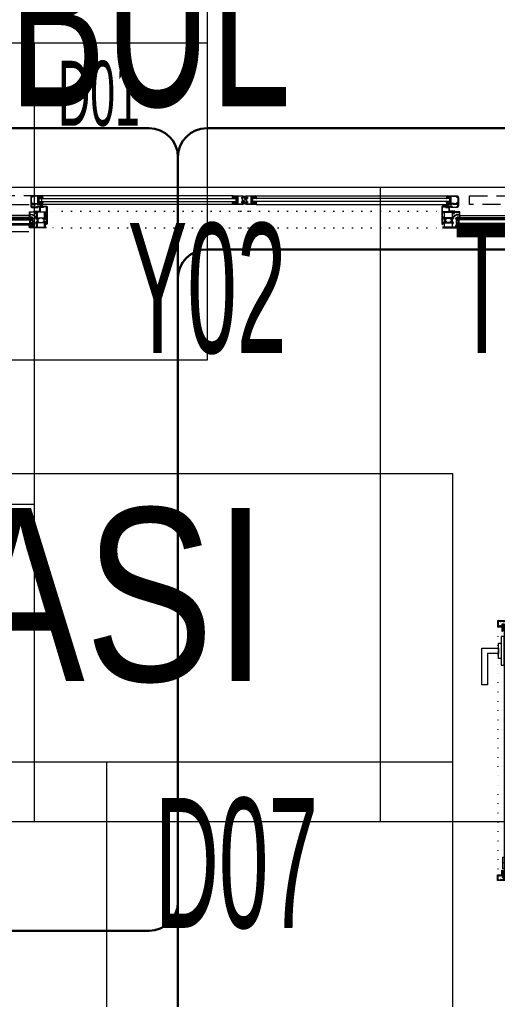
# Model space of a CAD drawing. Extents: x -9059 to 11889, y -1514 to 6575.
# Drawn here: x 2306.3 to 2472.1, y 2947.4 to 3286.9 of the extents above; entities that cross this region are included whole.
import ezdxf
from ezdxf.enums import TextEntityAlignment as Align
from ezdxf.xclip import XClip

# ---------------------------------------------------------------- set-up
doc = ezdxf.new("R2010")
doc.units = 0
doc.header["$LTSCALE"] = 25
doc.header["$MEASUREMENT"] = 0
doc.header["$XCLIPFRAME"] = 0
for name, pattern in [('DASHDOT', [1, 0.5, -0.25, 0, -0.25]), ('DOT2', [0.125, 0, -0.125]), ('HIDDEN', [0.375, 0.25, -0.125])]:
    doc.linetypes.add(name, pattern=pattern)
doc.layers.get('0').update_dxf_attribs({"color": 9, "lineweight": 9})
for name, color, linetype, lineweight in [('06C', 9, 'Continuous', 9), ('06D', 9, 'Continuous', 9), ('07K', 8, 'Continuous', 9), ('10', 9, 'Continuous', 9), ('15', 9, 'Continuous', 9), ('20', 9, 'DOT2', 9), ('21_mahal200', 9, 'Continuous', 9), ('21_mahal200 @ 10 (1)', 9, 'Continuous', 9), ('21_mahal200 @ 10 (2)', 9, 'Continuous', 9), ('21_mahal200 @ 20', 9, 'Continuous', 9), ('40A', 9, 'Continuous', 9), ('DATA TAVAN', 160, 'Continuous', 30)]:
    doc.layers.add(name, color=color, linetype=linetype, lineweight=lineweight)
doc.styles.add('Arial', font='arial.ttf', dxfattribs={"height": 2.5})
doc.styles.add('MuuM_TEXT-STANDART', font='ARIALN.TTF')

# ---------------------------------------------------------------- blocks, each defined once
blk = doc.blocks.new('HHIMA10-DERECHA$0$JUHI08')
blk.add_lwpolyline([(27, 9.7, -0.414214), (26.8, 9.5), (26, 9.5), (26, 8.5), (27, 8.5), (26, 6), (26, 0), (23.5, -2.5), (22, -2.5), (21.5, -3), (21, -2.5), (20.5, -2.5), (20, -3), (19.5, -2.5), (19, -2.5), (18.5, -3), (18, -2.5), (17.5, -2.5), (17, -3), (16.5, -2.5), (14.3, -2.5, -0.377964), (11.7, -2.5), (7.5, -2.5), (7, -3), (6.5, -2.5), (2.5, -2.5), (0, 0), (0, 6), (-1, 8.5), (0, 8.5), (0, 9.5), (-0.8, 9.5, -0.414214), (-1, 9.7), (-1, 9.9, -0.339454), (0.1, 11.4), (7.1, 13.5, -1), (7.5, 12.1), (7.1, 12, 0.330788), (5, 9.2), (5, 7.5), (6.9, 5.6, -1), (6.2, 5), (5, 6.2), (5, 3.5), (6.9, 1.6, -1), (6.2, 1), (5, 2.2), (5, -1), (11.7, -1, 0.377964), (14.3, -1), (21, -1), (21, 2.2), (19.8, 1, -1), (19.1, 1.6), (21, 3.5), (21, 6.2), (19.8, 5, -1), (19.1, 5.6), (21, 7.5), (21, 9.2, 0.330788), (18.9, 12), (18.5, 12.1, -1), (18.9, 13.5), (25.9, 11.4, -0.339454), (27, 9.9)], format="xyb", close=True)
for points in [[(3.5, 8), (3.5, 11), (1.5, 10.5), (1.5, 8)], [(3.5, 3.8), (3.5, 6.8), (1.5, 6.8), (1.5, 3.8)], [(2.5, -0.5), (3.5, -0.5), (3.5, 2.5), (1.5, 2.5), (1.5, 0.5)], [(22.5, 11), (22.5, 8), (24.5, 8), (24.5, 10.5)], [(22.5, 6.8), (22.5, 3.8), (24.5, 3.8), (24.5, 6.8)], [(24.5, 0.5), (23.5, -0.5), (22.5, -0.5), (22.5, 2.5), (24.5, 2.5)]]:
    blk.add_lwpolyline(points, close=True)
blk = doc.blocks.new('AST55M13', base_point=(-120.6, -64.2))
at = {"linetype": 'Continuous'}
for points in [[(-120.6, -63.9), (-120.6, -24.599998), (-120.6, 14.700005, -0.414209), (-120.3, 15), (-115.899996, 15, -0.41421), (-115.6, 14.7), (-115.6, 12.699992, -0.41421), (-116.3, 12, -0.414214), (-116.6, 12.3), (-116.6, 13.1, 0.414214), (-117.1, 13.6), (-118.5, 13.6, 0.414214), (-119, 13.1), (-119, 6.399992, 0.414209), (-118.5, 5.9), (-117.099986, 5.9, 0.414205), (-116.6, 6.4), (-116.6, 7.20001, -0.414204), (-116.3, 7.5, -0.414214), (-115.6, 6.8), (-115.6, 3.7, -0.414214), (-116.1, 3.2), (-116.3, 3.2, -0.414214), (-116.6, 3.5), (-116.6, 4.2, 0.414214), (-116.9, 4.5), (-119, 4.5), (-119, -8.961104, 0.425432), (-117.96186, -9.960376), (-105.788552, -9.511013, 0.403077), (-105.5, -9.211232), (-105.5, -8, -0.414214), (-104.3, -6.8), (-103.392821, -6.8, -0.372826), (-102.403076, -7.657148, -0.456845), (-102.7, -8), (-104, -8, 0.414214), (-104.3, -8.3), (-104.3, -9.700012, 0.414202), (-104, -10), (-100.946604, -10), (-98.338437, -9.302068, -0.70008), (-97.584089, -10.379782), (-97.709916, -10.559482), (-99.43897, -12.27067, -0.607471), (-100.039661, -12.112259, 0.283637), (-100.258255, -11.885421), (-102.095283, -11.393179, 1.229391), (-102.4, -11.895399), (-102.4, -16.105016, 0.585524), (-101.943697, -16.361081), (-100.001669, -15.175658, -0.713652), (-99.56466, -15.537556), (-100.36784, -17.668029, -0.16709), (-100.492251, -17.818266), (-102.4, -18.982765), (-102.4, -30.217235), (-100.492251, -31.381734, -0.16709), (-100.36784, -31.531971), (-99.564658, -33.662449, -0.713657), (-100.001677, -34.024337), (-101.943707, -32.838913, 0.585511), (-102.4, -33.094985), (-102.4, -37.304601, 1.229391), (-102.095283, -37.806821), (-100.258255, -37.314579, 0.283637), (-100.039661, -37.087741, -0.607471), (-99.43897, -36.92933), (-97.709916, -38.640518), (-97.584089, -38.820218, -0.700084), (-98.338445, -39.89793), (-100.946604, -39.2), (-104.000005, -39.2, 0.414209), (-104.3, -39.5), (-104.3, -40.900004, 0.41421), (-104, -41.2), (-102.699997, -41.2, -0.456841), (-102.403076, -41.542851, -0.372826), (-103.39282, -42.4), (-104.3, -42.4, -0.414214), (-105.5, -41.2), (-105.5, -39.988768, 0.403083), (-105.788558, -39.688986), (-117.96186, -39.239624, 0.425432), (-119, -40.238896), (-119, -53.7), (-116.9, -53.7, 0.414214), (-116.6, -53.4), (-116.6, -52.69999, -0.414204), (-116.3, -52.4), (-116.09999, -52.4, -0.414208), (-115.6, -52.9), (-115.6, -56.000007, -0.414213), (-116.300007, -56.7, -0.414207), (-116.6, -56.4), (-116.6, -55.599986, 0.414205), (-117.1, -55.1), (-118.500008, -55.1, 0.414209), (-119, -55.6), (-119, -62.3, 0.414214), (-118.5, -62.8), (-117.1, -62.8, 0.414214), (-116.6, -62.3), (-116.6, -61.499993, -0.414207), (-116.3, -61.2, -0.414214), (-115.6, -61.9), (-115.6, -63.900008, -0.414206), (-115.9, -64.2), (-120.300006, -64.2, -0.414208), (-120.6, -63.9)], [(-99.249717, -12.903653), (-90.785616, -12.903653, 0.131652), (-90.285616, -12.769679), (-88.422218, -11.693846, -0.131652), (-88.272218, -11.653653), (-88.017666, -11.653653, -0.414214), (-87.717666, -11.953653), (-87.717666, -15.553653, -0.414214), (-88.017666, -15.853653), (-88.272218, -15.853653, -0.131646), (-88.422211, -15.813465), (-90.285616, -14.737628, 0.131652), (-90.785616, -14.603653), (-99.249717, -14.603653, 0.131652), (-99.749717, -14.737628), (-101.613115, -15.813461, -0.131646), (-101.763107, -15.853653), (-102.017666, -15.853653, -0.414205), (-102.317666, -15.553662), (-102.317666, -11.953653, -0.414205), (-102.017675, -11.653653), (-101.763115, -11.653653, -0.131652), (-101.613115, -11.693846), (-99.749717, -12.769679, 0.131652), (-99.249717, -12.903653)], [(-99.249717, -36.296347), (-90.785616, -36.296347, -0.131652), (-90.285616, -36.430321), (-88.422218, -37.506154, 0.131643), (-88.272229, -37.546347), (-88.017666, -37.546347, 0.414214), (-87.717666, -37.246347), (-87.717666, -33.646347, 0.414214), (-88.017666, -33.346347), (-88.272218, -33.346347, 0.131652), (-88.422218, -33.386539), (-90.285616, -34.462372, -0.131652), (-90.785616, -34.596347), (-99.249717, -34.596347, -0.131652), (-99.749717, -34.462372), (-101.613115, -33.386539, 0.131652), (-101.763115, -33.346347), (-102.017666, -33.346347, 0.414205), (-102.317666, -33.646338), (-102.317666, -37.246347, 0.414205), (-102.017675, -37.546347), (-101.763115, -37.546347, 0.131649), (-101.613118, -37.506156), (-99.749717, -36.430321, -0.131652), (-99.249717, -36.296347)], [(-85.3, -10), (-81.1, -10), (-76.9, -10), (-76.6, -10.3), (-76.3, -10), (-67.9, -10, 0.414205), (-67.6, -9.700009), (-67.6, -8.491608, -0.365977), (-67.35, -8.195804, 0.365977), (-67.1, -7.9), (-67.1, -6.8, 0.414195), (-67.399981, -6.5), (-68.3, -6.5, 0.36597), (-68.595803, -6.749993, -0.366034), (-68.89166, -7), (-69.3, -7, -0.414202), (-69.6, -6.700012), (-69.6, -6.5, -0.414214), (-68.1, -5), (-65.9, -5, -0.414207), (-65.6, -5.299994), (-65.6, -43.9, -0.414201), (-65.899987, -44.2), (-68.1, -44.2, -0.414214), (-69.6, -42.7), (-69.6, -42.5, -0.414207), (-69.300007, -42.2), (-68.891668, -42.2, -0.366034), (-68.595804, -42.45, 0.365977), (-68.3, -42.7), (-67.4, -42.7, 0.414206), (-67.1, -42.400008), (-67.1, -41.3, 0.365977), (-67.35, -41.004196, -0.365977), (-67.6, -40.708392), (-67.6, -39.5, 0.4142), (-67.899986, -39.2), (-76.3, -39.2), (-76.6, -38.9), (-76.9, -39.2), (-85.3, -39.2, 0.4142), (-85.6, -39.499986), (-85.6, -40.708392, -0.365977), (-85.85, -41.004196, 0.365977), (-86.1, -41.3), (-86.1, -42.4, 0.414199), (-85.800015, -42.7), (-84.9, -42.7, 0.365977), (-84.604196, -42.45, -0.366034), (-84.308332, -42.2), (-83.9, -42.2, -0.414214), (-83.6, -42.5), (-83.6, -42.7, -0.414214), (-85.1, -44.2), (-86.8, -44.2, -0.414214), (-87.6, -43.4), (-87.6, -42.7, 0.414205), (-87.899991, -42.4), (-88.10718, -42.4, -0.372825), (-89.096923, -41.542857, -0.45685), (-88.8, -41.2), (-87.9, -41.2, 0.414198), (-87.6, -40.900016), (-87.6, -39.5, 0.414214), (-87.9, -39.2), (-89.053396, -39.2), (-91.661555, -39.89793, -0.700084), (-92.415911, -38.820218), (-92.290084, -38.640518), (-90.56103, -36.92933, -0.607471), (-89.960339, -37.087741, 0.283637), (-89.741745, -37.314579), (-87.904717, -37.806821, 1.229391), (-87.6, -37.304601), (-87.6, -33.094984, 0.585516), (-88.056297, -32.838916), (-89.998323, -34.024337, -0.713656), (-90.435343, -33.66245), (-89.63216, -31.531971, -0.241095), (-89.507749, -31.381734), (-87.6, -30.217235), (-87.6, -18.982765), (-89.507749, -17.818266, -0.167084), (-89.632158, -17.668036), (-90.43534, -15.537556, -0.713656), (-89.998329, -15.17566), (-88.056303, -16.361081, 0.585518), (-87.6, -16.105021), (-87.6, -11.895399, 1.229391), (-87.904717, -11.393179), (-89.741745, -11.885421, 0.283637), (-89.960339, -12.112259, -0.607471), (-90.56103, -12.27067), (-92.290084, -10.559482), (-92.415911, -10.379782, -0.700084), (-91.661555, -9.30207), (-89.053396, -10), (-87.9, -10, 0.414206), (-87.6, -9.700008), (-87.6, -8.3, 0.414206), (-87.899992, -8), (-88.8, -8, -0.456844), (-89.096924, -7.657149, -0.372825), (-88.107186, -6.8), (-87.9, -6.8, 0.414214), (-87.6, -6.5), (-87.6, -5.800024, -0.414222), (-86.8, -5), (-85.1, -5, -0.414214), (-83.6, -6.5), (-83.6, -6.7, -0.414201), (-83.899987, -7), (-84.308332, -7, -0.366034), (-84.604196, -6.75, 0.365977), (-84.9, -6.5), (-85.8, -6.5, 0.414199), (-86.1, -6.799985), (-86.1, -7.9, 0.365977), (-85.85, -8.195804, -0.365977), (-85.6, -8.491608), (-85.6, -9.7, 0.414214), (-85.3, -10)]]:
    blk.add_lwpolyline(points, format="xyb", close=True, dxfattribs=at)
for points in [[(-119, -24.6), (-119, -37.6), (-104.1, -37.6), (-104.1, -11.6), (-119, -11.6), (-119, -24.6)], [(-76.55, -11.6), (-85.9, -11.6), (-85.9, -37.6), (-67.2, -37.6), (-67.2, -11.6), (-76.55, -11.6)]]:
    blk.add_lwpolyline(points, close=True, dxfattribs=at)
blk = doc.blocks.new('AS25G13', base_point=(534.475891, 569.218076))
at = {"linetype": 'Continuous'}
blk.add_lwpolyline([(554.475892, 593.818076), (554.475892, 574.618076, -0.414213), (554.175891, 574.318077), (553.575892, 574.318076, -0.414213), (553.275891, 574.618077), (553.275892, 574.818076), (550.275892, 574.818076), (550.275892, 572.118076), (550.625892, 571.916004, -0.414213), (550.735699, 571.506195), (549.749855, 569.798664, -0.767327), (549.075893, 569.979252), (549.075892, 575.018076, -0.414213), (550.075891, 576.018077), (552.775892, 576.018076, 0.414213), (553.275892, 576.518077), (553.275892, 592.418076, 0.414213), (552.775892, 592.918077), (546.871944, 592.918076, 0.414213), (545.871944, 591.918078), (545.871944, 584.702506, -0.236642), (544.585327, 582.137556, 0.18958), (541.498237, 577.158525, -0.197358), (540.185462, 575.110574), (538.643454, 574.030849, 0.244575), (537.875891, 572.556375), (537.875892, 569.763782, -0.767327), (536.857591, 569.490929), (535.716084, 571.468076, -0.577351), (535.975892, 571.918076), (536.675892, 571.918076), (536.675892, 572.556375, -0.244575), (537.955162, 575.013831), (539.49717, 576.093557, 0.197358), (540.317654, 577.373526, -0.18958), (543.867808, 583.099413, 0.236642), (544.671943, 584.702506), (544.671944, 585.818076, 0.414213), (544.371944, 586.118076), (543.971944, 586.118076, -0.414213), (543.671943, 586.418077), (543.671944, 586.818076, -0.414213), (543.971944, 587.118076), (544.171944, 587.118076, 0.414213), (544.671944, 587.618077), (544.671944, 591.918076, 0.414213), (543.671945, 592.918077), (536.175892, 592.918076, 0.41421), (535.675892, 592.418082), (535.675892, 591.901674, 0.127549), (535.764127, 591.561462, -0.098841), (537.104101, 587.384163, 0.366972), (537.386354, 587.117731, -0.399303), (537.671943, 586.818828), (537.671944, 586.418076, -0.414213), (537.371943, 586.118077), (536.46398, 586.118076, -0.400156), (535.964546, 586.594267, 0.114883), (534.725891, 590.959305, -0.126996), (534.475891, 591.927552), (534.475892, 593.818076, -0.414213), (534.775892, 594.118076), (554.175892, 594.118076, -0.414213), (554.475892, 593.818076)], format="xyb", close=True, dxfattribs=at)
blk = doc.blocks.new('AS01_16_02', base_point=(27.384856, 2.668764))
at = {"color": 0, "linetype": 'Continuous'}
for points in [[(21.277248, -1.392543, -0.892559), (21.744295, -0.515583), (24.521509, -1.857477, 0.502534), (24.860099, -2.298316, 0.502534), (25.184856, -1.847189), (25.184856, 1.7, 0.155072), (24.261958, 3.275501), (20.430427, 5.552607, -0.865076), (21.019614, 6.583639), (28.412964, 3.675712, -0.696768), (28.399147, 3.019187), (27.721583, 2.785098, 0.319818), (27.384856, 2.312508), (27.384856, 0.05, 0.414214), (27.684856, -0.25), (28.08642, -0.25, 0.396012), (28.385833, 0.03125, -0.682513), (29.272546, 0.315748), (30.127622, -0.734156, -0.172553), (30.284856, -1.176202), (30.284856, -3.723798, -0.172553), (30.127622, -4.165844), (29.272546, -5.215748, -0.682513), (28.385833, -4.93125, 0.396012), (28.08642, -4.65), (27.684856, -4.65, 0.414214), (27.384856, -4.95), (27.384856, -10.2, -0.414214), (27.084856, -10.5), (25.297074, -10.5, -0.18412), (24.964264, -10.373145), (21.227908, -7.040675, -0.881574), (21.79023, -6.223317), (24.51762, -8.055238, 1.121155), (25.184856, -8.202566), (25.184856, -4.921445, 0.698065), (24.633969, -4.152563), (21.277248, -1.392543)], [(27.72879, -3.456066, 0.198912), (27.834856, -3.5), (28.734856, -3.5, 0.414214), (28.884856, -3.35), (28.884856, -1.55, 0.414214), (28.734856, -1.4), (27.834856, -1.4, 0.414214), (27.684856, -1.55), (27.684856, -3.35, 0.198912), (27.72879, -3.456066)]]:
    blk.add_lwpolyline(points, format="xyb", close=True, dxfattribs=at)
blk = doc.blocks.new('p-kayar kapı tek kanat')
at = {"linetype": 'Continuous'}
for p, q in [((-418.87, -8.83), (-419.72, -8.83)), ((-419.72, -8.83), (-419.72, -9.97)), ((-419.72, -9.97), (-418.87, -9.97)), ((-418.97, -8.98), (-419.57, -8.98)), ((-419.57, -8.98), (-419.57, -9.82)), ((-419.57, -9.82), (-418.97, -9.82)), ((-418.87, -9.08), (-418.97, -8.98)), ((-418.97, -9.82), (-418.87, -9.72)), ((-418.72, -8.98), (-418.87, -8.83)), ((-418.87, -9.72), (-418.87, -9.08)), ((-418.87, -9.97), (-418.72, -9.82)), ((-418.72, -9.82), (-418.72, -8.98)), ((-271.84, -8.98), (-271.69, -8.83)), ((-271.84, -9.82), (-271.84, -8.98)), ((-271.69, -9.97), (-271.84, -9.82)), ((-271.69, -8.83), (-270.84, -8.83)), ((-271.69, -9.08), (-271.59, -8.98)), ((-271.69, -9.72), (-271.69, -9.08)), ((-271.59, -9.82), (-271.69, -9.72)), ((-270.84, -9.97), (-271.69, -9.97)), ((-271.59, -8.98), (-270.99, -8.98)), ((-270.99, -9.82), (-271.59, -9.82)), ((-270.99, -8.98), (-270.99, -9.82)), ((-270.84, -8.83), (-270.84, -9.97)), ((-420.47, -10.43), (-420.52, -10.47)), ((-420.46, -10.43), (-419.92, -10.92)), ((-420.31, -10.47), (-420.39, -10.55)), ((-420.13, -10.5), (-420.28, -10.64)), ((-419.95, -10.53), (-420.19, -10.75)), ((-420.18, -10.49), (-419.84, -10.8)), ((-419.76, -10.55), (-420.12, -10.88)), ((-420.09, -10.96), (-419.99, -11.05)), ((-419.92, -10.89), (-420.07, -11.02)), ((-419.95, -11.05), (-419.99, -11.05)), ((-419.92, -10.53), (-419.63, -10.8)), ((-419.92, -10.83), (-419.92, -11.03)), ((-419.63, -10.8), (-419.89, -10.8)), ((-419.56, -10.56), (-419.82, -10.8)), ((-419.69, -10.56), (-419.37, -10.84)), ((-419.35, -10.56), (-419.61, -10.8)), ((-419.56, -10.82), (-419.58, -10.81)), ((-419.58, -10.81), (-419.58, -10.81)), ((-419.47, -10.56), (-419.2, -10.81)), ((-419.11, -10.54), (-419.45, -10.84)), ((-419.26, -10.55), (-419.04, -10.76)), ((-418.86, -10.5), (-419.19, -10.8)), ((-419.07, -10.54), (-418.9, -10.69)), ((-418.89, -10.51), (-418.78, -10.61)), ((-418.74, -10.45), (-418.67, -10.51)), ((-418.68, -10.4), (-418.67, -10.4)), ((-271.88, -10.4), (-271.9, -10.4)), ((-271.82, -10.45), (-271.89, -10.51)), ((-271.68, -10.51), (-271.78, -10.61)), ((-271.7, -10.5), (-271.37, -10.8)), ((-271.49, -10.54), (-271.66, -10.69)), ((-271.3, -10.55), (-271.52, -10.76)), ((-271.45, -10.54), (-271.12, -10.84)), ((-271.1, -10.56), (-271.37, -10.81)), ((-271.22, -10.56), (-270.95, -10.8)), ((-270.88, -10.56), (-271.19, -10.84)), ((-271, -10.56), (-270.74, -10.8)), ((-271, -10.82), (-270.98, -10.81)), ((-270.98, -10.81), (-270.98, -10.81)), ((-270.64, -10.53), (-270.93, -10.8)), ((-270.93, -10.8), (-270.67, -10.8)), ((-270.8, -10.55), (-270.44, -10.88)), ((-270.39, -10.49), (-270.72, -10.8)), ((-270.1, -10.43), (-270.64, -10.92)), ((-270.64, -10.83), (-270.64, -11.03)), ((-270.64, -10.89), (-270.5, -11.02)), ((-270.61, -10.53), (-270.37, -10.75)), ((-270.61, -11.05), (-270.57, -11.05)), ((-270.47, -10.96), (-270.58, -11.05)), ((-270.43, -10.5), (-270.28, -10.64)), ((-270.26, -10.47), (-270.17, -10.55)), ((-270.09, -10.43), (-270.04, -10.47))]:
    blk.add_line(p, q, dxfattribs=at)
for p, q in [((-415.8, -14.63), (-415.91, -15.26)), ((-415.91, -15.26), (-415.5, -15.26)), ((-415.5, -15.26), (-415.59, -14.63)), ((-275.07, -15.26), (-274.98, -14.63)), ((-274.65, -15.26), (-275.07, -15.26)), ((-274.76, -14.63), (-274.65, -15.26))]:
    blk.add_line(p, q)
at = {"linetype": 'Continuous', "flags": 128}
for points in [[(-415.5, -14.65), (-415.5, -14.8), (-414.05, -14.8, 0.414214), (-413.75, -14.5), (-413.75, -13.6), (-413.8, -13.55), (-413.75, -13.5), (-413.75, -10.65), (-413.8, -10.6), (-413.75, -10.55), (-413.75, -8.8), (-413.84, -8.48, 0.344151), (-413.93, -8.4), (-413.95, -8.4), (-413.95, -14.5, -0.414214), (-414.05, -14.6), (-415.05, -14.6), (-415.05, -14.4, 0.414214), (-415.15, -14.3), (-416.15, -14.3), (-416.15, -12.8), (-416.35, -12.8), (-416.35, -12.9), (-418.05, -12.9), (-418.05, -12.8), (-418.25, -12.8), (-418.25, -13.1), (-417.8, -13.1), (-417.75, -13.05), (-417.7, -13.1), (-416.35, -13.1), (-416.35, -14.65), (-417.25, -14.65), (-417.25, -14.8), (-415.9, -14.8), (-415.9, -14.65), (-416.15, -14.65), (-416.15, -14.52), (-415.25, -14.52), (-415.25, -14.65)], [(-275.06, -14.65), (-275.06, -14.8), (-276.51, -14.8, -0.414214), (-276.81, -14.5), (-276.81, -13.6), (-276.76, -13.55), (-276.81, -13.5), (-276.81, -10.65), (-276.76, -10.6), (-276.81, -10.55), (-276.81, -8.8), (-276.73, -8.48, -0.344151), (-276.63, -8.4), (-276.61, -8.4), (-276.61, -14.5, 0.414214), (-276.51, -14.6), (-275.51, -14.6), (-275.51, -14.4, -0.414214), (-275.41, -14.3), (-274.41, -14.3), (-274.41, -12.8), (-274.21, -12.8), (-274.21, -12.9), (-272.51, -12.9), (-272.51, -12.8), (-272.31, -12.8), (-272.31, -13.1), (-272.76, -13.1), (-272.81, -13.05), (-272.86, -13.1), (-274.21, -13.1), (-274.21, -14.65), (-273.31, -14.65), (-273.31, -14.8), (-274.66, -14.8), (-274.66, -14.65), (-274.41, -14.65), (-274.41, -14.52), (-275.31, -14.52), (-275.31, -14.65)]]:
    blk.add_lwpolyline(points, format="xyb", close=True, dxfattribs=at)
at = {"ltscale": 1000}
for points in [[(-415.45, -18.2), (-415.45, -18.4), (-418.85, -18.4, -0.414214), (-419.45, -17.8), (-419.45, -16.95), (-419.4, -16.9), (-419.45, -16.85), (-419.45, -15.85), (-419.4, -15.8), (-419.45, -15.75), (-419.45, -14.9, -0.414214), (-418.85, -14.3), (-416.93, -14.3, -1), (-416.93, -14.45), (-418.85, -14.45, 0.085164), (-419, -14.48), (-419, -14.7, -1), (-419.1, -14.7), (-419.1, -14.57, 0.63755), (-419.14, -14.56, 0.221337), (-419.3, -14.9), (-419.3, -15.3, 1), (-419.1, -15.3), (-419.1, -15.25, -1), (-419, -15.25), (-419, -15.3, 0.414214), (-418.9, -15.4), (-417.7, -15.4, -1), (-417.7, -15.5), (-417.8, -15.5, 1), (-417.8, -15.6), (-417.46, -15.6), (-417.43, -15.63), (-417.4, -15.6), (-417.05, -15.6, 1), (-417.05, -15.5), (-417.15, -15.5, -1), (-417.15, -15.4), (-415.45, -15.4), (-415.45, -15.6, -0.414214), (-415.55, -15.7), (-415.65, -15.7), (-415.65, -15.6, 0.414214), (-415.7, -15.55), (-416.15, -15.55), (-416.15, -15.6, -0.414214), (-416.25, -15.7), (-416.35, -15.7), (-416.35, -15.6, 0.414214), (-416.4, -15.55), (-416.8, -15.55, 0.414214), (-416.85, -15.6), (-416.85, -18.2, 0.414214), (-416.8, -18.25), (-416.4, -18.25, 0.414214), (-416.35, -18.2), (-416.35, -18.1), (-416.25, -18.1, -0.414214), (-416.15, -18.2), (-416.15, -18.25), (-415.7, -18.25, 0.414214), (-415.65, -18.2), (-415.65, -18.1), (-415.55, -18.1, -0.414214)], [(-419.18, -18.11, -0.196262), (-419.3, -17.8), (-419.3, -15.65, -0.414214), (-419.2, -15.55), (-419.1, -15.55, -0.414214), (-419, -15.65), (-419, -15.9), (-418.85, -15.9), (-418.85, -15.65, -0.414214), (-418.75, -15.55), (-418.05, -15.55, -0.414214), (-418, -15.6), (-418, -15.7, 0.414214), (-417.95, -15.75), (-417.1, -15.75, -0.414214), (-417, -15.85), (-417, -18.15, -0.414214), (-417.1, -18.25), (-418.75, -18.25, -0.414214), (-418.85, -18.15), (-418.85, -17.9), (-419, -17.9), (-419, -18.04, -0.671875)], [(-347.93, -15.55), (-348.33, -15.55, 0.414214), (-348.38, -15.6), (-348.38, -15.7), (-348.48, -15.7, -0.414214), (-348.58, -15.6), (-348.58, -15.55), (-349.03, -15.55, 0.414214), (-349.08, -15.6), (-349.08, -15.7), (-349.18, -15.7, -0.414214), (-349.28, -15.6), (-349.28, -15.4), (-345.87, -15.4, -0.365977), (-345.28, -15.9), (-345.68, -15.9), (-345.68, -16.18, -0.414214), (-345.73, -16.22), (-345.78, -16.22, -0.414214), (-345.83, -16.18), (-345.83, -16.05), (-346.13, -16.05), (-346.13, -16.35, -0.414214), (-346.18, -16.4), (-346.23, -16.4, -0.414214), (-346.28, -16.35), (-346.28, -16.21), (-346.25, -16.18), (-346.28, -16.15), (-346.28, -16, -0.414214), (-346.18, -15.9), (-345.88, -15.9, 0.414214), (-345.83, -15.85, -0.414214), (-345.73, -15.75), (-345.69, -15.75, 0.760399), (-345.67, -15.66, 0.136106), (-345.87, -15.6), (-347.53, -15.6, 0.414214), (-347.63, -15.7), (-347.63, -18.1, 0.414214), (-347.53, -18.2), (-345.87, -18.2, 0.136106), (-345.67, -18.14, 0.760399), (-345.69, -18.05), (-345.73, -18.05, -0.414214), (-345.83, -17.95, 0.414214), (-345.88, -17.9), (-346.18, -17.9, -0.414214), (-346.28, -17.8), (-346.28, -17.45, -0.414214), (-346.23, -17.4), (-346.18, -17.4, -0.414214), (-346.13, -17.45), (-346.13, -17.75), (-345.83, -17.75), (-345.83, -17.62, -0.414214), (-345.78, -17.58), (-345.73, -17.58, -0.414214), (-345.68, -17.62), (-345.68, -17.9), (-345.28, -17.9, -0.365977), (-345.87, -18.4), (-349.28, -18.4), (-349.28, -18.2, -0.414214), (-349.18, -18.1), (-349.08, -18.1), (-349.08, -18.2, 0.414214), (-349.03, -18.25), (-348.58, -18.25), (-348.58, -18.2, -0.414214), (-348.48, -18.1), (-348.38, -18.1), (-348.38, -18.2, 0.414214), (-348.33, -18.25), (-347.93, -18.25, 0.414214), (-347.88, -18.2), (-347.88, -15.6, 0.414214)], [(-342.63, -18.25), (-342.23, -18.25, 0.414214), (-342.18, -18.2), (-342.18, -18.1), (-342.08, -18.1, -0.414214), (-341.98, -18.2), (-341.98, -18.25), (-341.53, -18.25, 0.414214), (-341.48, -18.2), (-341.48, -18.1), (-341.38, -18.1, -0.414214), (-341.28, -18.2), (-341.28, -18.4), (-344.69, -18.4, -0.365977), (-345.28, -17.9), (-344.88, -17.9), (-344.88, -17.62, -0.414214), (-344.83, -17.58), (-344.78, -17.58, -0.414214), (-344.73, -17.62), (-344.73, -17.75), (-344.43, -17.75), (-344.43, -17.45, -0.414214), (-344.38, -17.4), (-344.33, -17.4, -0.414214), (-344.28, -17.45), (-344.28, -17.6), (-344.31, -17.62), (-344.28, -17.65), (-344.28, -17.8, -0.414214), (-344.38, -17.9), (-344.68, -17.9, 0.414214), (-344.73, -17.95, -0.414214), (-344.83, -18.05), (-344.87, -18.05, 0.760399), (-344.9, -18.14, 0.136106), (-344.69, -18.2), (-343.03, -18.2, 0.414214), (-342.93, -18.1), (-342.93, -15.7, 0.414214), (-343.03, -15.6), (-344.69, -15.6, 0.136106), (-344.9, -15.66, 0.760399), (-344.87, -15.75), (-344.83, -15.75, -0.414214), (-344.73, -15.85, 0.414214), (-344.68, -15.9), (-344.38, -15.9, -0.414214), (-344.28, -16), (-344.28, -16.35, -0.414214), (-344.33, -16.4), (-344.38, -16.4, -0.414214), (-344.43, -16.35), (-344.43, -16.05), (-344.73, -16.05), (-344.73, -16.18, -0.414214), (-344.78, -16.22), (-344.83, -16.22, -0.414214), (-344.88, -16.18), (-344.88, -15.9), (-345.28, -15.9, -0.365977), (-344.69, -15.4), (-341.28, -15.4), (-341.28, -15.6, -0.414214), (-341.38, -15.7), (-341.48, -15.7), (-341.48, -15.6, 0.414214), (-341.53, -15.55), (-341.98, -15.55), (-341.98, -15.6, -0.414214), (-342.08, -15.7), (-342.18, -15.7), (-342.18, -15.6, 0.414214), (-342.23, -15.55), (-342.63, -15.55, 0.414214), (-342.68, -15.6), (-342.68, -18.2, 0.414214)], [(-275.11, -18.2), (-275.11, -18.4), (-271.71, -18.4, 0.414214), (-271.11, -17.8), (-271.11, -16.95), (-271.16, -16.9), (-271.11, -16.85), (-271.11, -15.85), (-271.16, -15.8), (-271.11, -15.75), (-271.11, -14.9, 0.414214), (-271.71, -14.3), (-273.63, -14.3, 1), (-273.63, -14.45), (-271.71, -14.45, -0.085164), (-271.56, -14.48), (-271.56, -14.7, 1), (-271.46, -14.7), (-271.46, -14.57, -0.63755), (-271.42, -14.56, -0.221337), (-271.26, -14.9), (-271.26, -15.3, -1), (-271.46, -15.3), (-271.46, -15.25, 1), (-271.56, -15.25), (-271.56, -15.3, -0.414214), (-271.66, -15.4), (-272.86, -15.4, 1), (-272.86, -15.5), (-272.76, -15.5, -1), (-272.76, -15.6), (-273.1, -15.6), (-273.13, -15.63), (-273.16, -15.6), (-273.51, -15.6, -1), (-273.51, -15.5), (-273.41, -15.5, 1), (-273.41, -15.4), (-275.11, -15.4), (-275.11, -15.6, 0.414214), (-275.01, -15.7), (-274.91, -15.7), (-274.91, -15.6, -0.414214), (-274.86, -15.55), (-274.41, -15.55), (-274.41, -15.6, 0.414214), (-274.31, -15.7), (-274.21, -15.7), (-274.21, -15.6, -0.414214), (-274.16, -15.55), (-273.76, -15.55, -0.414214), (-273.71, -15.6), (-273.71, -18.2, -0.414214), (-273.76, -18.25), (-274.16, -18.25, -0.414214), (-274.21, -18.2), (-274.21, -18.1), (-274.31, -18.1, 0.414214), (-274.41, -18.2), (-274.41, -18.25), (-274.86, -18.25, -0.414214), (-274.91, -18.2), (-274.91, -18.1), (-275.01, -18.1, 0.414214)], [(-271.39, -18.11, 0.196262), (-271.26, -17.8), (-271.26, -15.65, 0.414214), (-271.36, -15.55), (-271.46, -15.55, 0.414214), (-271.56, -15.65), (-271.56, -15.9), (-271.71, -15.9), (-271.71, -15.65, 0.414214), (-271.81, -15.55), (-272.51, -15.55, 0.414214), (-272.56, -15.6), (-272.56, -15.7, -0.414214), (-272.61, -15.75), (-273.46, -15.75, 0.414214), (-273.56, -15.85), (-273.56, -18.15, 0.414214), (-273.46, -18.25), (-271.81, -18.25, 0.414214), (-271.71, -18.15), (-271.71, -17.9), (-271.56, -17.9), (-271.56, -18.04, 0.671875)]]:
    blk.add_lwpolyline(points, format="xyb", close=True, dxfattribs=at)
for points in [[(-416.03, -14.52), (-416.03, -14.63), (-415.38, -14.63), (-415.38, -14.52)], [(-345.12, -16.81), (-345.05, -16.78), (-344.97, -16.75), (-344.92, -16.7), (-344.89, -16.66), (-344.9, -16.61), (-345.35, -16.26), (-345.35, -15.9), (-345.66, -15.9), (-345.66, -16.26), (-345.86, -16.26), (-345.86, -16.08), (-345.88, -16.07), (-345.92, -16.08), (-346.11, -16.27), (-346.11, -17.52), (-345.92, -17.72), (-345.88, -17.73), (-345.86, -17.72), (-345.86, -17.54), (-345.66, -17.54), (-345.66, -17.84), (-345.35, -17.84), (-345.31, -17.62), (-345.31, -17.46), (-345.45, -17.44), (-345.59, -17.38), (-345.66, -17.34), (-345.73, -17.25), (-345.8, -17.15), (-345.81, -17.09), (-345.8, -16.99), (-345.77, -16.94), (-345.72, -16.91), (-345.43, -16.88), (-345.22, -16.84)], [(-345.45, -16.96), (-345.51, -16.99), (-345.59, -17.02), (-345.65, -17.07), (-345.67, -17.11), (-345.67, -17.16), (-345.21, -17.51), (-345.21, -17.87), (-344.9, -17.87), (-344.9, -17.51), (-344.7, -17.51), (-344.7, -17.7), (-344.69, -17.7), (-344.64, -17.7), (-344.45, -17.5), (-344.45, -16.25), (-344.64, -16.05), (-344.69, -16.05), (-344.7, -16.05), (-344.7, -16.23), (-344.9, -16.23), (-344.9, -15.93), (-345.21, -15.93), (-345.25, -16.15), (-345.25, -16.31), (-345.12, -16.34), (-344.97, -16.39), (-344.91, -16.43), (-344.83, -16.52), (-344.76, -16.62), (-344.75, -16.69), (-344.76, -16.79), (-344.79, -16.84), (-344.85, -16.86), (-345.13, -16.89), (-345.34, -16.93)], [(-274.53, -14.52), (-274.53, -14.63), (-275.19, -14.63), (-275.19, -14.52)]]:
    blk.add_lwpolyline(points, close=True)
at = {"linetype": 'Continuous', "extrusion": (0, 0, -1)}
for centre, major_axis, start_param, end_param in [((-420.59, -10.42), (0.03, 0), 3.142043, 4.994373), ((-420.59, -10.42), (0.03, 0), 1.914618, 3.141561), ((-420.87, -11.13), (0.8, 0), -1.226913, -0.20148), ((-419.58, -7.85), (2.97, 0), 1.723745, 1.916715), ((-419.99, -10.96), (0.1, 0), 1.570969, 2.940045), ((-419.49, -7.65), (3.2, 0), 1.395415, 1.740528), ((-419.95, -11.03), (0.03, 0), 0.000001, 1.570795), ((-419.89, -10.83), (0.03, 0), 3.141594, 4.712388), ((-419.63, -10.89), (0.1, 0), -1.570782, -1.053513), ((-419.4, -10.36), (0.529, 0), 1.168071, 1.875789), ((-419.49, -9.84), (1.11, 0), 0.67014, 1.30393), ((-418.98, -10.16), (0.391, 0), 0.785447, 1.446401), ((-418.67, -10.44), (0.0382, 0), 3.770683, 4.441689), ((-418.67, -10.45), (0.05, 0), -1.570571, 0.325162)]:
    blk.add_ellipse(centre, major_axis=major_axis, ratio=0.909091, start_param=start_param, end_param=end_param, dxfattribs=at)
at = {"linetype": 'Continuous'}
for centre, major_axis, start_param, end_param in [((-271.9, -10.45), (-0.05, 0), -1.570571, 0.325162), ((-271.08, -9.84), (-1.11, 0), 0.67014, 1.30393), ((-271.89, -10.44), (-0.0382, 0), 3.770683, 4.441689), ((-271.59, -10.16), (-0.391, 0), 0.785447, 1.446401), ((-271.08, -7.65), (-3.2, 0), 1.395415, 1.740528), ((-271.16, -10.36), (-0.529, 0), 1.168071, 1.875789), ((-270.93, -10.89), (-0.1, 0), -1.570782, -1.053513), ((-270.67, -10.83), (-0.03, 0), 3.141594, 4.712388), ((-270.61, -11.03), (-0.03, 0), 0.000001, 1.570795), ((-270.57, -10.96), (-0.1, 0), 1.570969, 2.940045), ((-270.99, -7.85), (-2.97, 0), 1.723745, 1.916715), ((-269.69, -11.13), (-0.8, 0), -1.226913, -0.20148), ((-269.97, -10.42), (-0.03, 0), 3.142043, 4.994373), ((-269.97, -10.42), (-0.03, 0), 1.914618, 3.141561)]:
    blk.add_ellipse(centre, major_axis=major_axis, ratio=0.909091, start_param=start_param, end_param=end_param, dxfattribs=at)
at = {"layer": '06D'}
for p, q in [((-409.19, -15.4), (-415.45, -15.4)), ((-349.28, -15.4), (-409.19, -15.4)), ((-341.28, -15.4), (-281.38, -15.4)), ((-281.38, -15.4), (-275.11, -15.4)), ((-409.25, -18.4), (-415.45, -18.4)), ((-349.28, -18.4), (-409.25, -18.4)), ((-341.28, -18.4), (-281.31, -18.4)), ((-281.31, -18.4), (-275.11, -18.4))]:
    blk.add_line(p, q, dxfattribs=at)
for points in [[(-740.39, -6), (-420.14, -6)], [(245.39, -6), (-270.42, -6)], [(-420.14, -11.5), (-740.39, -11.5)], [(-270.42, -11.5), (245.39, -11.5)]]:
    blk.add_lwpolyline(points, dxfattribs=at)
at = {"layer": '15'}
for p, q in [((-416.54, -16.39), (-416.54, -17.39)), ((-416.54, -16.39), (-408.91, -16.39)), ((-408.91, -16.39), (-348.17, -16.39)), ((-348.17, -16.39), (-348.17, -17.39)), ((-342.39, -16.39), (-342.39, -17.39)), ((-281.65, -16.39), (-342.39, -16.39)), ((-274.02, -16.39), (-281.65, -16.39)), ((-274.02, -16.39), (-274.02, -17.39)), ((-416.54, -17.39), (-408.63, -17.39)), ((-408.63, -17.39), (-348.17, -17.39)), ((-281.94, -17.39), (-342.39, -17.39)), ((-274.02, -17.39), (-281.94, -17.39))]:
    blk.add_line(p, q, dxfattribs=at)
for points in [[(-741.59, -8.8), (-418.72, -8.8), (-418.72, -8.2), (-741.59, -8.2)], [(-741.59, -10.8), (-741.59, -10), (-418.73, -10), (-418.73, -10.8)], [(246.59, -8.8), (-271.84, -8.8), (-271.84, -8.2), (246.59, -8.2)], [(246.59, -10.8), (246.59, -10), (-271.84, -10), (-271.84, -10.8)]]:
    blk.add_lwpolyline(points, close=True, dxfattribs=at)
for points in [[(-418.72, -8.5), (-741.59, -8.5)], [(-271.84, -8.5), (246.59, -8.5)], [(-418.73, -10.4), (-741.59, -10.4)], [(-271.84, -10.4), (246.59, -10.4)]]:
    blk.add_lwpolyline(points, dxfattribs=at)
at = {"layer": '20'}
for points in [[(-344.01, -7.3), (-414, -7.3)], [(-346.56, -7.3), (-276.57, -7.3)], [(-344.02, -13), (-414, -13)], [(-346.55, -13), (-276.57, -13)]]:
    blk.add_lwpolyline(points, dxfattribs=at)
at = {"layer": '20', "linetype": 'HIDDEN'}
for points in [[(-423.35, -15.4), (-423.35, -18.4), (-565.31, -18.4), (-565.31, -15.4)], [(-275.01, -15.4), (-275.01, -18.4), (-133.05, -18.4), (-133.05, -15.4)]]:
    blk.add_lwpolyline(points, close=True, dxfattribs=at)
at = {"linetype": 'Continuous', "yscale": 0.1, "zscale": 0.1}
for name, p, xscale, rotation in [('AS01_16_02', (-419.92, -7.8), 0.1, 90), ('AS01_16_02', (-270.64, -7.8), -0.1, 270), ('AS25G13', (-417.43, -10.8), -0.1, 90), ('AS25G13', (-273.13, -10.8), 0.1, 270)]:
    blk.add_blockref(name, p, dxfattribs=dict(at, xscale=xscale, rotation=rotation))
at = {"color": 4, "linetype": 'Continuous'}
ref = blk.add_blockref('AST55M13', (-412, -7.3), dxfattribs=dict(at, xscale=-0.1, yscale=0.1, zscale=0.1, rotation=90))
XClip(ref).set_block_clipping_path([(-624.6563391438, -44.2), (-7.4508095327, 314.4518114409)])
ref = blk.add_blockref('AST55M13', (-278.56, -7.3), dxfattribs=dict(at, xscale=0.1, yscale=0.1, zscale=0.1, rotation=270))
XClip(ref).set_block_clipping_path([(-624.6563391438, -44.2), (-7.4508095327, 314.4518114409)])
at = {"extrusion": (0, 0, -1), "yscale": 0.1, "zscale": -0.1}
for p, xscale, rotation in [((416.55, -18.2), 0.1, 90), ((274.01, -18.2), -0.1, 270)]:
    blk.add_blockref('HHIMA10-DERECHA$0$JUHI08', p, dxfattribs=dict(at, xscale=xscale, rotation=rotation))
at = {"ltscale": 1000, "extrusion": (0, 0, -1), "yscale": 0.1, "zscale": -0.1}
for p, xscale, rotation in [((348.18, -15.6), 0.1, 270), ((342.38, -15.6), -0.1, 90)]:
    blk.add_blockref('HHIMA10-DERECHA$0$JUHI08', p, dxfattribs=dict(at, xscale=xscale, rotation=rotation))
blk = doc.blocks.new('0a_roomno2')
blk.add_lwpolyline([(30, -16), (0, -16), (0, 0), (30, 0)], close=True)
for points in [[(0, 0), (30, 0)], [(0, -5), (30, -5)], [(12, -5), (12, -16)], [(18, -5), (18, -16)], [(24, -5), (24, -16)], [(12, -10.5), (0, -10.5)]]:
    blk.add_lwpolyline(points)
at = {"layer": '40A'}
blk.add_lwpolyline([(0, 0), (30, 0)], dxfattribs=at)
at = {"style": 'MuuM_TEXT-STANDART', "width": 0.6}
blk.add_text('H:', height=2.25, dxfattribs=at).set_placement((0.525, -12.962), align=Align.MIDDLE_LEFT)
at = {"style": 'Arial'}
blk.add_attdef('ODANO', (0, 1.505), '', height=3, dxfattribs=at)
blk.add_attdef('MEKANADI', text='', height=3, dxfattribs=at).set_placement((0.525, -4.75), align=Align.BOTTOM_LEFT)
at = {"style": 'MuuM_TEXT-STANDART', "width": 0.6}
for tag, p in [('YER01', (15, -7)), ('TAVAN01', (20.625, -7)), ('DUVAR01', (26.25, -7)), ('YER02', (15, -10.375)), ('TAVAN02', (20.625, -10.375)), ('DUVAR02', (26.25, -10.375)), ('YER03', (15, -13.75)), ('TAVAN03', (20.625, -13.75)), ('DUVAR03', (26.25, -13.75))]:
    blk.add_attdef(tag, text='', height=2.25, dxfattribs=at).set_placement(p, align=Align.MIDDLE_CENTER)
at = {"style": 'MuuM_TEXT-STANDART'}
blk.add_attdef('M2', text='', height=2.25, dxfattribs=at).set_placement((1.323, -7.805), align=Align.MIDDLE_LEFT)
at = {"style": 'MuuM_TEXT-STANDART', "width": 0.6}
blk.add_attdef('TEMIZTAVANYUKSEKLIGI', text='', height=2.25, dxfattribs=at).set_placement((2.7, -13.162), align=Align.MIDDLE_LEFT)
blk = doc.blocks.new('*U1262')
at = {"layer": '21_mahal200 @ 10 (1)'}
ref = blk.add_blockref('0a_roomno2', (2071.35, 3328.89), dxfattribs=dict(at, xscale=10, yscale=10, zscale=10))
ref.add_attrib('ODANO', ' PRS-ZK-09', (2071.35, 3346.44), dxfattribs={"layer": '0', "height": 30, "style": 'Arial'})
ref.add_attrib('MEKANADI', 'ARAÇ KABUL', dxfattribs={"layer": '0', "height": 30, "style": 'Arial', "width": 0.6}).set_placement((2076.6, 3283.89), align=Align.BOTTOM_LEFT)
ref.add_attrib('M2', '##### m2', dxfattribs={"layer": '0', "height": 22.5, "style": 'MuuM_TEXT-STANDART', "width": 0.6}).set_placement((2076.6, 3255.76), align=Align.MIDDLE_LEFT)
ref.add_attrib('TEMIZTAVANYUKSEKLIGI', '4.50 m', dxfattribs={"layer": '0', "height": 22.5, "style": 'MuuM_TEXT-STANDART', "width": 0.6}).set_placement((2098.35, 3199.77), align=Align.MIDDLE_LEFT)
ref.add_attrib('YER01', 'Y02', dxfattribs={"layer": '0', "height": 22.5, "style": 'MuuM_TEXT-STANDART', "width": 0.6}).set_placement((2221.35, 3261.39), align=Align.MIDDLE_CENTER)
ref.add_attrib('TAVAN01', 'T09', dxfattribs={"layer": '0', "height": 22.5, "style": 'MuuM_TEXT-STANDART', "width": 0.6}).set_placement((2277.6, 3261.39), align=Align.MIDDLE_CENTER)
ref.add_attrib('DUVAR01', 'D01', dxfattribs={"layer": '0', "height": 22.5, "style": 'MuuM_TEXT-STANDART', "width": 0.6}).set_placement((2333.85, 3261.39), align=Align.MIDDLE_CENTER)
at = {"layer": '21_mahal200 @ 10 (2)'}
ref = blk.add_blockref('0a_roomno2', (2071.35, 3328.89), dxfattribs=dict(at, xscale=10, yscale=10, zscale=10))
ref.add_attrib('ODANO', ' PRS-ZK-09', (2071.35, 3346.44), dxfattribs={"layer": '0', "height": 30, "style": 'Arial'})
ref.add_attrib('MEKANADI', 'ARAÇ KABUL', dxfattribs={"layer": '0', "height": 30, "style": 'Arial', "width": 0.6}).set_placement((2076.6, 3283.89), align=Align.BOTTOM_LEFT)
ref.add_attrib('M2', '##### m2', dxfattribs={"layer": '0', "height": 22.5, "style": 'MuuM_TEXT-STANDART', "width": 0.6}).set_placement((2076.6, 3255.76), align=Align.MIDDLE_LEFT)
ref.add_attrib('TEMIZTAVANYUKSEKLIGI', '4.50 m', dxfattribs={"layer": '0', "height": 22.5, "style": 'MuuM_TEXT-STANDART', "width": 0.6}).set_placement((2098.35, 3199.77), align=Align.MIDDLE_LEFT)
ref.add_attrib('YER01', 'Y02', dxfattribs={"layer": '0', "height": 22.5, "style": 'MuuM_TEXT-STANDART', "width": 0.6}).set_placement((2221.35, 3261.39), align=Align.MIDDLE_CENTER)
ref.add_attrib('TAVAN01', 'T09', dxfattribs={"layer": '0', "height": 22.5, "style": 'MuuM_TEXT-STANDART', "width": 0.6}).set_placement((2277.6, 3261.39), align=Align.MIDDLE_CENTER)
ref.add_attrib('DUVAR01', 'D01', dxfattribs={"layer": '0', "height": 22.5, "style": 'MuuM_TEXT-STANDART', "width": 0.6}).set_placement((2333.85, 3261.39), align=Align.MIDDLE_CENTER)
at = {"layer": '21_mahal200 @ 20'}
ref = blk.add_blockref('0a_roomno2', (2071.35, 3328.89), dxfattribs=dict(at, xscale=20, yscale=20, zscale=20))
ref.add_attrib('MEKANADI', 'ARAÇ KABUL', dxfattribs={"layer": '0', "height": 60, "style": 'Arial', "width": 0.6}).set_placement((2081.85, 3238.89), align=Align.BOTTOM_LEFT)
ref.add_attrib('YER01', 'Y02', dxfattribs={"layer": '0', "height": 45, "style": 'MuuM_TEXT-STANDART', "width": 0.6}).set_placement((2371.35, 3193.89), align=Align.MIDDLE_CENTER)
ref.add_attrib('TAVAN01', 'T09', dxfattribs={"layer": '0', "height": 45, "style": 'MuuM_TEXT-STANDART', "width": 0.6}).set_placement((2483.85, 3193.89), align=Align.MIDDLE_CENTER)
blk = doc.blocks.new('g-kapı kolu-p')
for points in [[(11.85, 8.21), (-0.95, 8.21), (-0.95, 2.41), (0.95, 2.41), (0.95, 6.31), (11.85, 6.31), (11.85, 8.21)], [(11.85, -8.21), (-0.95, -8.21), (-0.95, -2.41), (0.95, -2.41), (0.95, -6.31), (11.85, -6.31), (11.85, -8.21)]]:
    blk.add_lwpolyline(points)
for points in [[(-5, 0.5), (5, 0.5), (5, 1.5), (-5, 1.5)], [(-2.65, 1.5), (2.65, 1.5), (2.65, 2.41), (-2.65, 2.41)], [(-5, -1.5), (5, -1.5), (5, -0.5), (-5, -0.5)], [(-2.65, -1.5), (2.65, -1.5), (2.65, -2.41), (-2.65, -2.41)]]:
    blk.add_lwpolyline(points, close=True)
blk = doc.blocks.new('k-cambölme-kapı-p')
at = {"layer": '10'}
h = blk.add_hatch(dxfattribs=at)
h.set_pattern_fill('NET', color=256, angle=135, style=0)
h.set_pattern_definition([(135, (3753.7029, 560.85184), (-0.0883883476, -0.0883883476), []), (225, (3753.7029, 560.85184), (0.0883883476, -0.0883883476), [])])
h.paths.add_polyline_path([(2.08, -0.06), (2.08, 0.02), (2.07, 0.04), (2.05, 0.07), (2.01, 0.09), (1.98, 0.1), (1.97, 0.1), (1.97, -0.29), (1.94, -0.29), (1.94, -0.43), (1.88, -0.49), (1.67, -0.49), (1.82, -0.29), (1.73, -0.29), (1.53, -0.5), (1.44, -0.5), (1.62, -0.32), (1.62, -0.29), (1.51, -0.29), (1.34, -0.42), (1.32, -0.44), (1.3, -0.48), (1.29, -0.51), (1.26, -0.57), (1.26, -0.31), (1.32, -0.29), (1.23, -0.29), (1.23, -0.53), (1.23, -0.59), (1.24, -0.62), (1.26, -0.64), (3.47, -0.64), (3.47, -0.58), (3.38, -0.35), (3.38, -0.3), (3.42, -0.25), (3.42, -0.2), (3.38, -0.16), (2.73, -0.16), (2.74, -0.2), (2.91, -0.2, -1), (2.91, -0.25)])
h.paths.add_polyline_path([(2.05, -0.18), (2.05, -0.21), (2.08, -0.23), (2.11, -0.24), (2.15, -0.25), (2.95, -0.27), (2.92, -0.29), (2.55, -0.29), (2.54, -0.31), (2.52, -0.33), (2.5, -0.34), (2.48, -0.34), (2.46, -0.34), (2.44, -0.32), (2.42, -0.3), (2.08, -0.3), (1.99, -0.11), (1.99, -0.07), (2.05, -0.07)], flags=16)
h.paths.add_polyline_path([(2.41, -0.34), (2.51, -0.5), (2.08, -0.5), (2.08, -0.34)], flags=16)
h.paths.add_polyline_path([(2.55, -0.33), (2.89, -0.33), (2.94, -0.33), (3.28, -0.34, 0.166992), (3.34, -0.55), (2.72, -0.55), (2.55, -0.36)], flags=16)
h.paths.add_polyline_path([(3.02, -0.22), (3.02, -0.2), (3.33, -0.2, 0.10606), (3.29, -0.33), (3.01, -0.27)], flags=16)
h = blk.add_hatch(dxfattribs=at)
h.set_pattern_fill('NET', color=256, angle=135, style=0)
h.set_pattern_definition([(45, (474.94443, 2280.71206), (0.0883883476, -0.0883883476), []), (315, (474.94443, 2280.71206), (-0.0883883476, -0.0883883476), [])])
h.paths.add_polyline_path([(87.27, -0.16), (87.26, -0.2), (87.09, -0.2, 1), (87.09, -0.25), (87.92, -0.25), (87.92, -0.01), (87.93, 0.03), (87.96, 0.05), (88, 0.07), (88.03, 0.07), (88.03, -0.29), (88.06, -0.29), (88.06, -0.43), (88.12, -0.49), (88.33, -0.49), (88.18, -0.29), (88.27, -0.29), (88.47, -0.5), (88.56, -0.5), (88.38, -0.32), (88.38, -0.29), (88.49, -0.29), (88.66, -0.42), (88.68, -0.44), (88.7, -0.48), (88.71, -0.51), (88.74, -0.57), (88.74, -0.31), (88.68, -0.29), (88.77, -0.29), (88.77, -0.53), (88.77, -0.59), (88.76, -0.62), (88.74, -0.64), (86.53, -0.64), (86.53, -0.58), (86.62, -0.35), (86.62, -0.3), (86.58, -0.25), (86.58, -0.2), (86.62, -0.16)])
h.paths.add_polyline_path([(87.28, -0.55), (87.45, -0.36), (87.45, -0.33), (87.11, -0.33), (87.06, -0.33), (87.03, -0.31), (86.99, -0.27), (86.98, -0.22), (86.98, -0.2), (86.67, -0.2, -0.292264), (86.66, -0.55)], flags=16)
h.paths.add_polyline_path([(87.48, -0.51), (87.59, -0.51), (87.53, -0.43)], flags=16)
h.paths.add_polyline_path([(87.56, -0.4), (87.69, -0.5), (87.92, -0.5), (87.92, -0.34), (87.59, -0.34)], flags=16)
h.paths.add_polyline_path([(87.62, -0.53), (87.71, -0.62), (87.71, -0.53)], flags=16)
at = {"layer": '10', "linetype": 'DASHDOT', "ltscale": 0.05}
for points in [[(3.22, 3.63), (0.2, 3.63)], [(1.71, 2.14), (1.71, 4.9)], [(6.13, 1.44), (6.13, -0.55)]]:
    blk.add_lwpolyline(points, dxfattribs=at)
at = {"layer": '10'}
for points in [[(0.69, 3.63), (0.69, 2.44)], [(4.07, 1.27), (2.67, 3.99)], [(1.82, 2.27), (0.16, 2.27), (0.16, 2.03), (0.38, 2.03), (0.38, 1.92), (0.22, 1.92), (0.22, 1.16), (0.35, 1.16), (0.35, -0.41), (0.22, -0.41), (0.22, -1.23), (0.36, -1.23), (0.36, -1.38), (0.16, -1.38), (0.16, -2.24), (1.82, -2.24), (1.82, -1.72), (1.62, -1.72), (1.62, -1.58), (1.82, -1.58), (1.82, -1.37), (1.61, -1.37), (1.61, -1.24), (1.74, -1.24), (1.74, -0.85), (1.06, -0.85), (1.06, -0.13), (1.5, -0.13), (1.5, 1.92), (1.57, 2.03), (1.82, 2.03), (1.82, 2.27)], [(0.69, 2.27), (0.69, -0.24), (1.06, -0.24)], [(1.06, 2.44), (1.06, 2.86)], [(1.06, -0.13), (1.06, 2.27)], [(1.5, 1.92), (1.06, 1.92)], [(1.17, 1.92), (1.17, -0.13)], [(2.91, -0.25), (2.08, -0.06), (2.08, 0.02), (2.07, 0.04), (2.05, 0.07), (2.01, 0.09), (1.98, 0.1), (1.97, 0.1)], [(3.84, 0.88), (2.63, 3.22)], [(8.14, 0.88), (8.14, 1.27), (4.07, 1.27)], [(5.3, 0.88), (5.3, -0.16)], [(5.5, 1.27), (5.77, 0.97), (5.77, 0.88)], [(5.59, 0.88), (5.59, -0.16)], [(6.76, 1.27), (6.49, 0.97), (6.49, 0.88)], [(6.67, 0.88), (6.67, -0.16)], [(6.96, 0.88), (6.96, -0.16)], [(87.09, -0.25), (87.92, -0.25), (87.92, -0.01), (87.93, 0.03), (87.96, 0.05), (88, 0.07), (88.03, 0.07)], [(88.18, 2.27), (89.84, 2.27), (89.84, 2.03), (89.62, 2.03), (89.62, 1.92), (89.78, 1.92), (89.78, 1.16), (89.65, 1.16), (89.65, -0.41), (89.78, -0.41), (89.78, -1.23), (89.64, -1.23), (89.64, -1.38), (89.84, -1.38), (89.84, -2.24), (88.18, -2.24), (88.18, -1.72), (88.38, -1.72), (88.38, -1.58), (88.18, -1.58), (88.18, -1.37), (88.39, -1.37), (88.39, -1.24), (88.26, -1.24), (88.26, -0.85), (88.94, -0.85), (88.94, -0.13), (88.5, -0.13), (88.5, 1.92), (88.43, 2.03), (88.18, 2.03), (88.18, 2.27)], [(2.05, -0.89), (3.59, -0.89), (3.59, -0.64), (1.23, -0.64), (1.23, -0.29), (1.97, -0.29)], [(1.62, -0.29), (1.62, -0.32), (1.44, -0.5), (1.53, -0.5), (1.73, -0.29)], [(1.82, -0.29), (1.67, -0.49), (1.88, -0.49), (1.94, -0.43), (1.94, -0.29)], [(3.34, -0.55), (2.72, -0.55), (2.55, -0.36), (2.55, -0.33), (2.89, -0.33), (2.94, -0.33)], [(3.28, -0.34), (3.28, -0.34), (2.94, -0.33)], [(3.01, -0.27), (3.02, -0.22), (3.02, -0.2), (3.33, -0.2)], [(3.01, -0.27), (3.29, -0.33), (3.29, -0.33)], [(4.06, -0.16), (4.06, -0.55), (8.14, -0.55)], [(8.14, -0.55), (8.14, -0.16)], [(87.95, -0.89), (86.41, -0.89), (86.41, -0.64), (88.77, -0.64), (88.77, -0.29), (88.03, -0.29)], [(87.59, -0.51), (87.53, -0.43), (87.48, -0.51), (87.59, -0.51)], [(88.18, -0.29), (88.33, -0.49), (88.12, -0.49), (88.06, -0.43), (88.06, -0.29)], [(88.38, -0.29), (88.38, -0.32), (88.56, -0.5), (88.47, -0.5), (88.27, -0.29)]]:
    blk.add_lwpolyline(points, dxfattribs=at)
for points in [[(1.97, -0.29), (1.97, 2.13), (2.05, 2.13), (2.05, 2.28, 0.414214), (1.89, 2.44), (0.08, 2.44, 0.414214), (0, 2.36), (0, -2.36, 0.414214), (0.08, -2.44), (2.05, -2.44), (2.05, -2.25), (2.05, -2.23), (2.05, -2.23), (2.05, -2.23), (2.05, -2.23), (2.05, -2.23), (2.05, -0.89)], [(88.03, -0.29), (88.03, 2.13), (87.95, 2.13), (87.95, 2.28, -0.414214), (88.11, 2.44), (89.92, 2.44, -0.414214), (90, 2.36), (90, -2.36, -0.414214), (89.92, -2.44), (87.95, -2.44), (87.95, -2.25), (87.95, -2.23), (87.95, -2.23), (87.95, -2.23), (87.95, -2.23), (87.95, -2.23), (87.95, -0.89)], [(1.51, -0.29), (1.34, -0.42), (1.32, -0.44), (1.3, -0.48), (1.29, -0.51), (1.26, -0.57), (1.26, -0.31), (1.32, -0.29), (1.23, -0.29), (1.23, -0.53), (1.23, -0.59), (1.24, -0.62), (1.26, -0.64), (3.47, -0.64), (3.47, -0.58), (3.38, -0.35), (3.38, -0.3), (3.42, -0.25), (3.42, -0.2), (3.38, -0.16), (2.73, -0.16), (2.74, -0.2), (2.91, -0.2, -1), (2.91, -0.25, -1)], [(88.49, -0.29), (88.66, -0.42), (88.68, -0.44), (88.7, -0.48), (88.71, -0.51), (88.74, -0.57), (88.74, -0.31), (88.68, -0.29), (88.77, -0.29), (88.77, -0.53), (88.77, -0.59), (88.76, -0.62), (88.74, -0.64), (86.53, -0.64), (86.53, -0.58), (86.62, -0.35), (86.62, -0.3), (86.58, -0.25), (86.58, -0.2), (86.62, -0.16), (87.27, -0.16), (87.26, -0.2), (87.09, -0.2, 1), (87.09, -0.25, 1)], [(86.66, -0.55), (87.28, -0.55), (87.45, -0.36), (87.45, -0.33), (87.11, -0.33), (87.06, -0.33), (87.03, -0.31), (86.99, -0.27), (86.98, -0.22), (86.98, -0.2), (86.67, -0.2, 1)]]:
    blk.add_lwpolyline(points, format="xyb", dxfattribs=at)
for points in [[(1.99, -0.07), (2.05, -0.07), (2.05, -0.18), (2.05, -0.21), (2.08, -0.23), (2.11, -0.24), (2.15, -0.25), (2.95, -0.27), (2.92, -0.29), (2.55, -0.29), (2.54, -0.31), (2.52, -0.33), (2.5, -0.34), (2.48, -0.34), (2.46, -0.34), (2.44, -0.32), (2.42, -0.3), (2.08, -0.3), (1.99, -0.11)], [(2.08, -0.5), (2.08, -0.34), (2.41, -0.34), (2.51, -0.5), (2.51, -0.5)], [(87.92, -0.5), (87.92, -0.34), (87.59, -0.34), (87.56, -0.4), (87.69, -0.5)], [(87.62, -0.53), (87.71, -0.53), (87.71, -0.62)]]:
    blk.add_lwpolyline(points, close=True, dxfattribs=at)
blk.add_circle((1.71, 3.65), 1.02, dxfattribs=at)
for centre, start, end in [((3.6, -0.37), 176.143, 214.0649), ((3.6, -0.37), 148.8979, 173.1144), ((86.4, -0.37), 325.9351, 31.1021)]:
    blk.add_arc(centre, 0.322, start, end, dxfattribs=at)
at = {"layer": '15', "linetype": 'DOT2'}
blk.add_lwpolyline([(2.48, 0.36), (2.48, 85.36)], dxfattribs=at)
at = {"layer": '15'}
blk.add_lwpolyline([(2.58, 0.88), (87.42, 0.88), (87.52, 0.78), (87.52, -0.05), (87.42, -0.16), (2.58, -0.16), (2.58, -0.16), (2.48, -0.05), (2.48, 0.78), (2.58, 0.88)], dxfattribs=at)
at = {"layer": '15', "linetype": 'DOT2'}
blk.add_arc((2.48, 0.36), 85.04, 0, 90, dxfattribs=at)
at = {"layer": '20'}
for p, q in [((87.95, 2.43), (2.05, 2.43)), ((87.95, 2.13), (2.05, 2.13)), ((87.95, -2.23), (2.05, -2.23)), ((87.95, -2.44), (2.05, -2.44))]:
    blk.add_line(p, q, dxfattribs=at)
at = {"layer": '06C', "xscale": -1}
blk.add_blockref('g-kapı kolu-p', (79.64, 0.38), dxfattribs=at)
blk = doc.blocks.new('*U1277')
at = {"layer": '21_mahal200 @ 20'}
ref = blk.add_blockref('0a_roomno2', (1856.47, 3129.66), dxfattribs=dict(at, xscale=20, yscale=20, zscale=20))
ref.add_attrib('MEKANADI', 'SER.DAN.ODASI', dxfattribs={"layer": '0', "height": 60, "style": 'Arial', "width": 0.8}).set_placement((1866.97, 3039.66), align=Align.BOTTOM_LEFT)
ref.add_attrib('DUVAR01', 'D07', dxfattribs={"layer": '0', "height": 45, "style": 'MuuM_TEXT-STANDART', "width": 0.6}).set_placement((2381.47, 2994.66), align=Align.MIDDLE_CENTER)

msp = doc.modelspace()

# ---------------------------------------------------------------- linework, layer by layer
at = {"layer": 'DATA TAVAN'}
for p, q in [((2351.23, 3249.26), (1820.58, 3249.26)), ((2371.23, 3249.26), (2771.3, 3249.26)), ((2361.23, 3239.26), (2361.23, 3180.02)), ((2371.23, 3207.28), (2763.67, 3207.28)), ((2361.23, 3111.28), (2361.23, 3197.28)), ((2361.23, 2981.14), (2361.23, 3111.28)), ((2361.23, 2973.3), (2361.23, 2993.35)), ((2044.74, 2971.14), (2351.23, 2971.14)), ((2361.23, 2936.74), (2361.23, 2973.3))]:
    msp.add_line(p, q, dxfattribs=at)
for centre, start, end in [((2351.23, 3239.26), 0, 90), ((2371.23, 3239.26), 90, 180), ((2371.23, 3197.28), 90, 180), ((2351.23, 2981.14), 270, 0)]:
    msp.add_arc(centre, 10, start, end, dxfattribs=at)

# ---------------------------------------------------------------- block references
at = {"layer": '07K', "xscale": -1, "rotation": 270}
msp.add_blockref('k-cambölme-kapı-p', (2474.5, 2988.54), dxfattribs=at)
at = {"layer": '10', "rotation": 180}
msp.add_blockref('p-kayar kapı tek kanat', (2039.06, 3207.49), dxfattribs=at)
at = {"layer": '21_mahal200', "color": 6}
for name in ['*U1262', '*U1277']:
    msp.add_blockref(name, (0, 0), dxfattribs=at)

doc.saveas('drawing.dxf')
